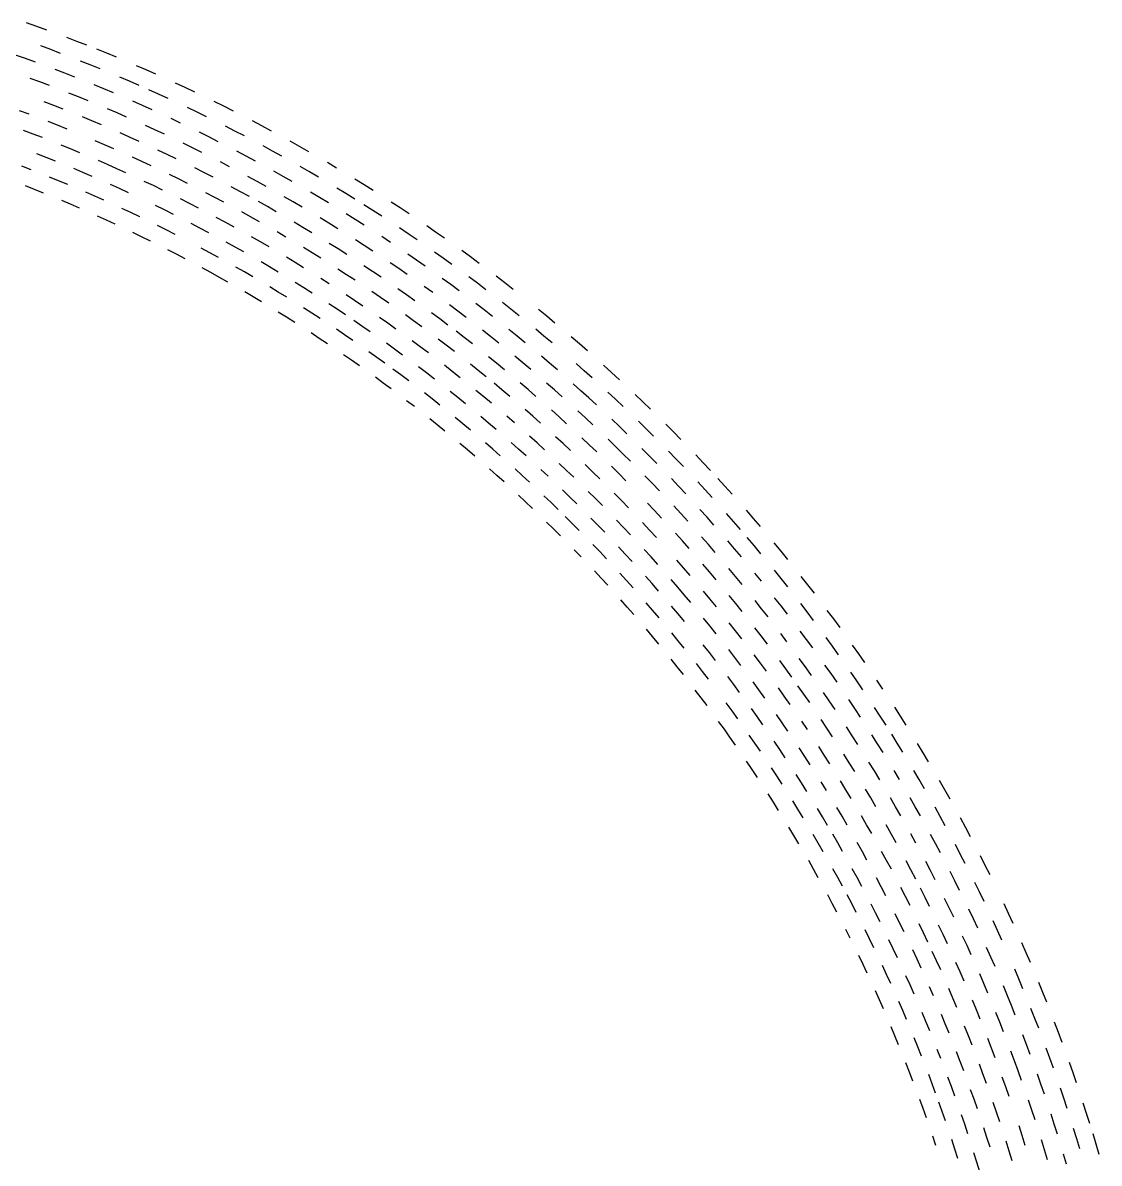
# Model space of a CAD drawing. Header units: metres. Extents: x -298 to 300, y -298 to 299.
# Drawn here: x 99 to 288, y 82.1 to 282.4 of the extents above; entities that cross this region are included whole.
import ezdxf

# ---------------------------------------------------------------- set-up
doc = ezdxf.new("R2010")
doc.units = ezdxf.units.M

msp = doc.modelspace()

# ---------------------------------------------------------------- linework, layer by layer
for p, q in [((101.43444, 281.72534, -692.8203), (99.66143, 282.3542, -692.8203)), ((103.203545, 281.08533, -692.8203), (101.43444, 281.72534, -692.8203)), ((108.48626, 279.0987, -692.8203), (106.729485, 279.77197, -692.8203)), ((110.23876, 278.41443, -692.8203), (108.48626, 279.0987, -692.8203)), ((99.47961, 276.07178, -692.8203), (97.74218, 276.68848, -692.8203)), ((103.89727, 277.64185, -692.8203), (102.14971, 278.28625, -692.8203)), ((105.64068, 276.98633, -692.8203), (103.89727, 277.64185, -692.8203)), ((113.73077, 277.01282, -692.8203), (111.98699, 277.71912, -692.8203)), ((115.470146, 276.29553, -692.8203), (113.73077, 277.01282, -692.8203)), ((101.213066, 275.4442, -692.8203), (99.47961, 276.07178, -692.8203)), ((110.84594, 274.95447, -692.8203), (109.115105, 275.6427, -692.8203)), ((112.57244, 274.25537, -692.8203), (110.84594, 274.95447, -692.8203)), ((120.66076, 274.0785, -692.8203), (118.93517, 274.82837, -692.8203)), ((101.99633, 271.96655, -692.8203), (100.28466, 272.59912, -692.8203)), ((106.38958, 273.49622, -692.8203), (104.668144, 274.15637, -692.8203)), ((108.106804, 272.82526, -692.8203), (106.38958, 273.49622, -692.8203)), ((117.72515, 272.09326, -692.8203), (116.01208, 272.82477, -692.8203)), ((122.381584, 273.31775, -692.8203), (120.66076, 274.0785, -692.8203)), ((103.70403, 271.32324, -692.8203), (101.99633, 271.96655, -692.8203)), ((113.2329, 270.7478, -692.8203), (111.52856, 271.451, -692.8203)), ((114.93285, 270.0338, -692.8203), (113.2329, 270.7478, -692.8203)), ((119.433586, 271.351, -692.8203), (117.72515, 272.09326, -692.8203)), ((122.83642, 269.83435, -692.8203), (121.13738, 270.59802, -692.8203)), ((127.51513, 270.97083, -692.8203), (125.80883, 271.76385, -692.8203)), ((129.21635, 270.167, -692.8203), (127.51513, 270.97083, -692.8203)), ((104.42394, 267.8427, -692.8203), (102.73809, 268.49066, -692.8203)), ((108.80248, 269.32898, -692.8203), (107.10717, 270.0044, -692.8203)), ((110.49358, 268.64294, -692.8203), (108.80248, 269.32898, -692.8203)), ((120.0053, 267.82806, -692.8203), (118.319084, 268.57397, -692.8203)), ((124.53057, 269.05994, -692.8203), (122.83642, 269.83435, -692.8203)), ((134.28941, 267.6917, -692.8203), (132.60362, 268.52747, -692.8203)), ((100.09789, 266.29016, -692.8203), (98.42193, 266.91095, -692.8203)), ((106.105705, 267.1842, -692.8203), (104.42394, 267.8427, -692.8203)), ((115.54052, 266.52112, -692.8203), (113.86266, 267.23895, -692.8203)), ((117.21386, 265.79272, -692.8203), (115.54052, 266.52112, -692.8203)), ((121.68682, 267.07153, -692.8203), (120.0053, 267.82806, -692.8203)), ((129.58366, 266.67316, -692.8203), (127.90429, 267.47937, -692.8203)), ((131.25792, 265.85645, -692.8203), (129.58366, 266.67316, -692.8203)), ((135.97002, 266.8454, -692.8203), (134.28941, 267.6917, -692.8203)), ((105.102104, 264.36487, -692.8203), (103.43804, 265.0171, -692.8203)), ((106.76202, 263.70215, -692.8203), (105.102104, 264.36487, -692.8203)), ((111.12585, 265.1454, -692.8203), (109.45672, 265.83557, -692.8203)), ((112.79058, 264.44482, -692.8203), (111.12585, 265.1454, -692.8203)), ((122.20611, 263.54468, -692.8203), (120.546745, 264.30444, -692.8203)), ((126.702446, 264.73895, -692.8203), (125.03545, 265.52698, -692.8203)), ((140.97948, 264.2433, -692.8203), (139.31511, 265.12115, -692.8203)), ((100.799736, 262.82788, -692.8203), (99.14544, 263.45312, -692.8203)), ((102.450066, 262.19226, -692.8203), (100.799736, 262.82788, -692.8203)), ((117.75811, 262.2804, -692.8203), (116.106804, 263.01233, -692.8203)), ((123.86071, 262.7744, -692.8203), (122.20611, 263.54468, -692.8203)), ((131.67339, 262.31213, -692.8203), (130.02147, 263.13147, -692.8203)), ((133.32018, 261.48242, -692.8203), (131.67339, 262.31213, -692.8203)), ((136.24962, 263.34332, -692.8203), (134.59093, 264.19153, -692.8203)), ((137.90288, 262.48474, -692.8203), (136.24962, 263.34332, -692.8203)), ((142.63835, 263.35498, -692.8203), (140.97948, 264.2433, -692.8203)), ((107.3767, 260.22327, -692.8203), (105.73864, 260.8899, -692.8203)), ((113.35931, 260.94727, -692.8203), (111.716484, 261.65155, -692.8203)), ((114.99767, 260.23273, -692.8203), (113.35931, 260.94727, -692.8203)), ((119.40484, 261.5382, -692.8203), (117.75811, 262.2804, -692.8203)), ((128.79509, 260.4016, -692.8203), (127.155266, 261.20288, -692.8203)), ((130.42986, 259.58997, -692.8203), (128.79509, 260.4016, -692.8203)), ((142.83, 259.84692, -692.8203), (141.19316, 260.73645, -692.8203)), ((147.58104, 260.6277, -692.8203), (145.9392, 261.54712, -692.8203)), ((149.21715, 259.69788, -692.8203), (147.58104, 260.6277, -692.8203)), ((103.08849, 258.72845, -692.8203), (101.45995, 259.36816, -692.8203)), ((104.713066, 258.0785, -692.8203), (103.08849, 258.72845, -692.8203)), ((109.01061, 259.54633, -692.8203), (107.3767, 260.22327, -692.8203)), ((119.88549, 258.02747, -692.8203), (118.26086, 258.77277, -692.8203)), ((124.31658, 259.2495, -692.8203), (122.684135, 260.0227, -692.8203)), ((125.94421, 258.46613, -692.8203), (124.31658, 259.2495, -692.8203)), ((138.22874, 258.9314, -692.8203), (136.59789, 259.792, -692.8203)), ((139.85417, 258.0605, -692.8203), (138.22874, 258.9314, -692.8203)), ((144.46129, 258.94702, -692.8203), (142.83, 259.84692, -692.8203)), ((100.467705, 256.54492, -692.8203), (98.8529, 257.1682, -692.8203)), ((109.56188, 256.0675, -692.8203), (107.94982, 256.74805, -692.8203)), ((113.88647, 257.45404, -692.8203), (112.26556, 258.16168, -692.8203)), ((115.50286, 256.7362, -692.8203), (113.88647, 257.45404, -692.8203)), ((117.1148, 256.0083, -692.8203), (115.50286, 256.7362, -692.8203)), ((121.505486, 257.2719, -692.8203), (119.88549, 258.02747, -692.8203)), ((130.7971, 256.0547, -692.8203), (129.1845, 256.86865, -692.8203)), ((135.30327, 257.09375, -692.8203), (133.684, 257.93604, -692.8203)), ((144.69731, 255.38676, -692.8203), (143.08855, 256.28815, -692.8203)), ((149.32079, 256.18604, -692.8203), (147.70671, 257.11652, -692.8203)), ((154.08995, 256.84717, -692.8203), (152.47166, 257.80762, -692.8203)), ((105.28826, 254.61424, -692.8203), (103.68542, 255.26793, -692.8203)), ((106.886955, 253.95055, -692.8203), (105.28826, 254.61424, -692.8203)), ((111.16967, 255.37694, -692.8203), (109.56188, 256.0675, -692.8203)), ((121.92272, 253.76378, -692.8203), (120.32476, 254.52202, -692.8203)), ((126.3366, 254.94438, -692.8203), (124.73107, 255.73033, -692.8203)), ((127.937126, 254.1483, -692.8203), (126.3366, 254.94438, -692.8203)), ((132.40459, 255.23058, -692.8203), (130.7971, 256.0547, -692.8203)), ((140.12889, 254.50603, -692.8203), (138.52574, 255.37871, -692.8203)), ((141.72655, 253.62328, -692.8203), (140.12889, 254.50603, -692.8203)), ((146.3004, 254.47527, -692.8203), (144.69731, 255.38676, -692.8203)), ((150.92894, 255.24535, -692.8203), (149.32079, 256.18604, -692.8203)), ((158.90831, 253.90495, -692.8203), (157.30833, 254.8958, -692.8203)), ((101.06646, 253.09526, -692.8203), (99.47332, 253.7224, -692.8203)), ((102.65569, 252.45811, -692.8203), (101.06646, 253.09526, -692.8203)), ((111.65771, 251.89928, -692.8203), (110.07177, 252.59306, -692.8203)), ((115.96667, 253.24467, -692.8203), (114.37212, 253.96544, -692.8203)), ((117.55663, 252.51384, -692.8203), (115.96667, 253.24467, -692.8203)), ((123.51592, 252.99547, -692.8203), (121.92272, 253.76378, -692.8203)), ((132.70842, 251.70006, -692.8203), (131.1231, 252.52611, -692.8203)), ((137.19554, 252.69786, -692.8203), (135.60387, 253.55211, -692.8203)), ((138.78185, 251.8336, -692.8203), (137.19554, 252.69786, -692.8203)), ((151.07506, 251.68059, -692.8203), (149.48936, 252.62218, -692.8203)), ((155.7177, 252.36302, -692.8203), (154.12749, 253.33385, -692.8203)), ((157.3018, 251.38219, -692.8203), (155.7177, 252.36302, -692.8203)), ((160.502, 252.9041, -692.8203), (158.90831, 253.90495, -692.8203)), ((107.39892, 250.48692, -692.8203), (105.82195, 251.15392, -692.8203)), ((108.97167, 249.81004, -692.8203), (107.39892, 250.48692, -692.8203)), ((113.23925, 251.1956, -692.8203), (111.65771, 251.89928, -692.8203)), ((128.26616, 250.63078, -692.8203), (126.68774, 251.429, -692.8203)), ((129.83958, 249.82268, -692.8203), (128.26616, 250.63078, -692.8203)), ((134.2885, 250.864, -692.8203), (132.70842, 251.70006, -692.8203)), ((141.9381, 250.07518, -692.8203), (140.36272, 250.95934, -692.8203)), ((146.48582, 250.91502, -692.8203), (144.90501, 251.82774, -692.8203)), ((148.06078, 249.99236, -692.8203), (146.48582, 250.91502, -692.8203)), ((152.65477, 250.72905, -692.8203), (151.07506, 251.68059, -692.8203)), ((160.45146, 249.39085, -692.8203), (158.87975, 250.39146, -692.8203)), ((165.2451, 249.84166, -692.8203), (163.67046, 250.87242, -692.8203)), ((113.66418, 247.7202, -692.8203), (112.10436, 248.42662, -692.8203)), ((117.95721, 249.02501, -692.8203), (116.38909, 249.7584, -692.8203)), ((119.52062, 248.28178, -692.8203), (117.95721, 249.02501, -692.8203)), ((123.86993, 249.49107, -692.8203), (122.2987, 250.26164, -692.8203)), ((125.43627, 248.71062, -692.8203), (123.86993, 249.49107, -692.8203)), ((138.99693, 248.2965, -692.8203), (137.43285, 249.16222, -692.8203)), ((140.55565, 247.42094, -692.8203), (138.99693, 248.2965, -692.8203)), ((143.50792, 249.18114, -692.8203), (141.9381, 250.07518, -692.8203)), ((157.3579, 247.81517, -692.8203), (155.79625, 248.79631, -692.8203)), ((162.01683, 248.38036, -692.8203), (160.45146, 249.39085, -692.8203)), ((166.81322, 248.80101, -692.8203), (165.2451, 249.84166, -692.8203)), ((115.219475, 247.00395, -692.8203), (113.66418, 247.7202, -692.8203)), ((124.18273, 245.99321, -692.8203), (122.63348, 246.76585, -692.8203)), ((130.10545, 246.31041, -692.8203), (128.55406, 247.12029, -692.8203)), ((131.65178, 245.49083, -692.8203), (130.10545, 246.31041, -692.8203)), ((134.52916, 247.33928, -692.8203), (132.97118, 248.17693, -692.8203)), ((136.08183, 246.49187, -692.8203), (134.52916, 247.33928, -692.8203)), ((148.18321, 246.44005, -692.8203), (146.63048, 247.36351, -692.8203)), ((149.73009, 245.50676, -692.8203), (148.18321, 246.44005, -692.8203)), ((152.75072, 247.1652, -692.8203), (151.19334, 248.11742, -692.8203)), ((154.30211, 246.20323, -692.8203), (152.75072, 247.1652, -692.8203)), ((158.91331, 246.8242, -692.8203), (157.3579, 247.81517, -692.8203)), ((166.67455, 245.29002, -692.8203), (165.12846, 246.32988, -692.8203)), ((171.47801, 245.62022, -692.8203), (169.9298, 246.69023, -692.8203)), ((119.85815, 244.79674, -692.8203), (118.31652, 245.54222, -692.8203)), ((121.39501, 244.04161, -692.8203), (119.85815, 244.79674, -692.8203)), ((125.727104, 245.21092, -692.8203), (124.18273, 245.99321, -692.8203)), ((140.70769, 243.89128, -692.8203), (139.17113, 244.7678, -692.8203)), ((145.19823, 244.73582, -692.8203), (143.65636, 245.64061, -692.8203)), ((163.54185, 243.7929, -692.8203), (162.00536, 244.81303, -692.8203)), ((168.2141, 244.24046, -692.8203), (166.67455, 245.29002, -692.8203)), ((173.01958, 244.54045, -692.8203), (171.47801, 245.62022, -692.8203)), ((125.97692, 241.71849, -692.8203), (124.45452, 242.50243, -692.8203)), ((131.85466, 241.98485, -692.8203), (130.33037, 242.80583, -692.8203)), ((136.25945, 242.97398, -692.8203), (134.7288, 243.82256, -692.8203)), ((137.78471, 242.11577, -692.8203), (136.25945, 242.97398, -692.8203)), ((142.23863, 243.00505, -692.8203), (140.70769, 243.89128, -692.8203)), ((149.78966, 241.96361, -692.8203), (148.265, 242.89726, -692.8203)), ((154.33531, 242.64891, -692.8203), (152.8062, 243.61119, -692.8203)), ((155.85832, 241.67705, -692.8203), (154.33531, 242.64891, -692.8203)), ((158.91966, 243.25902, -692.8203), (157.38664, 244.2501, -692.8203)), ((160.44646, 242.25835, -692.8203), (158.91966, 243.25902, -692.8203)), ((177.60313, 241.24327, -692.8203), (176.0822, 242.35191, -692.8203)), ((127.4945, 240.92491, -692.8203), (125.97692, 241.71849, -692.8203)), ((133.37376, 241.1544, -692.8203), (131.85466, 241.98485, -692.8203)), ((142.32787, 239.48375, -692.8203), (140.81895, 240.37059, -692.8203)), ((146.79784, 240.28893, -692.8203), (145.2838, 241.20384, -692.8203)), ((148.30614, 239.36449, -692.8203), (146.79784, 240.28893, -692.8203)), ((151.3084, 241.02031, -692.8203), (149.78966, 241.96361, -692.8203)), ((168.1126, 240.67485, -692.8203), (166.5955, 241.72374, -692.8203)), ((169.62303, 239.61638, -692.8203), (168.1126, 240.67485, -692.8203)), ((172.7929, 241.03392, -692.8203), (171.27336, 242.11235, -692.8203)), ((174.30565, 239.9459, -692.8203), (172.7929, 241.03392, -692.8203)), ((179.11717, 240.1251, -692.8203), (177.60313, 241.24327, -692.8203)), ((132.01677, 238.48723, -692.8203), (130.51439, 239.30925, -692.8203)), ((133.5139, 237.65575, -692.8203), (132.01677, 238.48723, -692.8203)), ((137.89952, 238.60576, -692.8203), (136.39622, 239.46477, -692.8203)), ((139.39732, 237.73729, -692.8203), (137.89952, 238.60576, -692.8203)), ((143.83116, 238.58745, -692.8203), (142.32787, 239.48375, -692.8203)), ((155.82884, 238.1334, -692.8203), (154.32805, 239.10521, -692.8203)), ((160.39037, 238.70427, -692.8203), (158.88597, 239.7047, -692.8203)), ((161.8886, 237.69438, -692.8203), (160.39037, 238.70427, -692.8203)), ((164.98882, 239.1989, -692.8203), (163.48106, 240.2282, -692.8203)), ((166.49004, 238.16014, -692.8203), (164.98882, 239.1989, -692.8203)), ((135.00584, 236.81493, -692.8203), (133.5139, 237.65575, -692.8203)), ((148.30693, 235.84203, -692.8203), (146.82072, 236.76659, -692.8203)), ((152.79588, 236.53453, -692.8203), (151.30522, 237.48723, -692.8203)), ((157.32347, 237.15227, -692.8203), (155.82884, 238.1334, -692.8203)), ((174.11418, 236.38426, -692.8203), (172.62389, 237.47105, -692.8203)), ((175.59758, 235.2882, -692.8203), (174.11418, 236.38426, -692.8203)), ((178.8026, 236.62523, -692.8203), (177.3106, 237.74156, -692.8203)), ((180.28758, 235.4995, -692.8203), (178.8026, 236.62523, -692.8203)), ((183.61662, 236.71361, -692.8203), (182.12389, 237.86021, -692.8203)), ((185.10204, 235.55772, -692.8203), (183.61662, 236.71361, -692.8203)), ((139.44957, 234.23619, -692.8203), (137.97374, 235.10509, -692.8203)), ((143.85777, 235.07567, -692.8203), (142.37651, 235.97221, -692.8203)), ((145.33336, 234.16978, -692.8203), (143.85777, 235.07567, -692.8203)), ((149.78728, 234.90819, -692.8203), (148.30693, 235.84203, -692.8203)), ((157.23155, 233.62035, -692.8203), (155.75914, 234.60106, -692.8203)), ((161.77013, 234.15257, -692.8203), (160.29417, 235.16179, -692.8203)), ((166.34471, 234.6085, -692.8203), (164.86583, 235.64647, -692.8203)), ((167.81712, 233.56126, -692.8203), (166.34471, 234.6085, -692.8203)), ((170.95421, 234.98735, -692.8203), (169.47276, 236.0543, -692.8203)), ((140.91997, 233.35808, -692.8203), (139.44957, 234.23619, -692.8203)), ((149.7257, 231.39677, -692.8203), (148.26744, 232.3303, -692.8203)), ((154.19286, 232.05101, -692.8203), (152.73027, 233.01268, -692.8203)), ((158.69786, 232.63042, -692.8203), (157.23155, 233.62035, -692.8203)), ((163.23973, 233.13408, -692.8203), (161.77013, 234.15257, -692.8203)), ((175.35796, 231.73094, -692.8203), (173.89684, 232.8256, -692.8203)), ((180.00627, 231.94408, -692.8203), (178.54369, 233.06804, -692.8203)), ((184.69981, 232.0667, -692.8203), (183.23625, 233.2202, -692.8203)), ((145.29771, 230.66844, -692.8203), (143.84404, 231.5742, -692.8203)), ((146.74559, 229.75365, -692.8203), (145.29771, 230.66844, -692.8203)), ((151.17815, 230.45409, -692.8203), (149.7257, 231.39677, -692.8203)), ((155.64934, 231.08025, -692.8203), (154.19286, 232.05101, -692.8203)), ((163.05919, 229.60558, -692.8203), (161.61174, 230.62303, -692.8203)), ((167.60979, 230.02348, -692.8203), (166.15959, 231.0695, -692.8203)), ((172.1945, 230.36424, -692.8203), (170.74205, 231.43907, -692.8203)), ((173.64018, 229.28026, -692.8203), (172.1945, 230.36424, -692.8203)), ((176.81218, 230.62706, -692.8203), (175.35796, 231.73094, -692.8203)), ((181.46178, 230.81102, -692.8203), (180.00627, 231.94408, -692.8203)), ((186.15611, 230.90398, -692.8203), (184.69981, 232.0667, -692.8203)), ((190.97057, 230.84117, -692.8203), (189.51451, 232.0341, -692.8203)), ((192.41905, 229.63902, -692.8203), (190.97057, 230.84117, -692.8203)), ((155.49962, 227.57146, -692.8203), (154.06517, 228.54137, -692.8203)), ((158.54393, 229.11125, -692.8203), (157.09972, 230.10033, -692.8203)), ((159.98192, 228.11314, -692.8203), (158.54393, 229.11125, -692.8203)), ((164.50017, 228.57909, -692.8203), (163.05919, 229.60558, -692.8203)), ((169.05333, 228.96837, -692.8203), (167.60979, 230.02348, -692.8203)), ((181.13286, 227.26085, -692.8203), (179.69969, 228.39195, -692.8203)), ((185.78514, 227.3571, -692.8203), (184.3513, 228.51744, -692.8203)), ((190.48088, 227.36125, -692.8203), (189.04674, 228.5512, -692.8203)), ((151.05455, 226.9547, -692.8203), (149.62407, 227.89671, -692.8203)), ((152.47911, 226.00377, -692.8203), (151.05455, 226.9547, -692.8203)), ((156.92796, 226.59251, -692.8203), (155.49962, 227.57146, -692.8203)), ((168.78429, 225.44548, -692.8203), (167.36278, 226.49901, -692.8203)), ((173.34404, 225.74883, -692.8203), (171.92052, 226.83098, -692.8203)), ((176.51097, 227.08519, -692.8203), (175.07903, 228.18724, -692.8203)), ((177.93602, 225.97417, -692.8203), (176.51097, 227.08519, -692.8203)), ((182.55894, 226.12077, -692.8203), (181.13286, 227.26085, -692.8203)), ((187.21178, 226.18773, -692.8203), (185.78514, 227.3571, -692.8203)), ((191.90758, 226.16222, -692.8203), (190.48088, 227.36125, -692.8203)), ((196.71886, 225.97844, -692.8203), (195.29326, 227.20763, -692.8203)), ((161.17577, 223.60204, -692.8203), (159.7661, 224.60777, -692.8203)), ((164.25786, 225.06487, -692.8203), (162.83891, 226.08989, -692.8203)), ((165.6704, 224.03087, -692.8203), (164.25786, 225.06487, -692.8203)), ((170.19908, 224.38304, -692.8203), (168.78429, 225.44548, -692.8203)), ((174.76073, 224.6577, -692.8203), (173.34404, 225.74883, -692.8203)), ((198.13676, 224.74028, -692.8203), (196.71886, 225.97844, -692.8203)), ((156.71654, 223.09734, -692.8203), (155.31017, 224.075, -692.8203)), ((158.1168, 222.11082, -692.8203), (156.71654, 223.09734, -692.8203)), ((162.57921, 222.58751, -692.8203), (161.17577, 223.60204, -692.8203)), ((178.96935, 221.33122, -692.8203), (177.57341, 222.44884, -692.8203)), ((182.16893, 222.58751, -692.8203), (180.765, 223.72527, -692.8203)), ((183.5656, 221.44096, -692.8203), (182.16893, 222.58751, -692.8203)), ((186.79381, 222.6469, -692.8203), (185.38945, 223.8137, -692.8203)), ((188.1909, 221.4713, -692.8203), (186.79381, 222.6469, -692.8203)), ((191.44725, 222.62608, -692.8203), (190.0429, 223.82219, -692.8203)), ((192.84404, 221.42119, -692.8203), (191.44725, 222.62608, -692.8203)), ((197.53825, 221.27727, -692.8203), (196.14207, 222.51176, -692.8203)), ((165.36668, 220.53197, -692.8203), (163.97612, 221.56413, -692.8203)), ((166.75072, 219.49107, -692.8203), (165.36668, 220.53197, -692.8203)), ((169.86864, 220.87596, -692.8203), (168.47581, 221.93639, -692.8203)), ((171.25475, 219.80675, -692.8203), (169.86864, 220.87596, -692.8203)), ((174.40324, 221.14262, -692.8203), (173.00865, 222.23155, -692.8203)), ((175.791, 220.0449, -692.8203), (174.40324, 221.14262, -692.8203)), ((180.3582, 220.20476, -692.8203), (178.96935, 221.33122, -692.8203)), ((198.92662, 220.03404, -692.8203), (197.53825, 221.27727, -692.8203)), ((202.34343, 220.97258, -692.8203), (200.94908, 222.23729, -692.8203)), ((203.72984, 219.69914, -692.8203), (202.34343, 220.97258, -692.8203)), ((162.28001, 219.09868, -692.8203), (160.8986, 220.11143, -692.8203)), ((163.65514, 218.07726, -692.8203), (162.28001, 219.09868, -692.8203)), ((183.11461, 217.92583, -692.8203), (181.73997, 219.06969, -692.8203)), ((187.71227, 217.9489, -692.8203), (186.33733, 219.12163, -692.8203)), ((192.33733, 217.89195, -692.8203), (190.96269, 219.09373, -692.8203)), ((196.98882, 217.75414, -692.8203), (195.61491, 218.98515, -692.8203)), ((170.86327, 216.31657, -692.8203), (169.49907, 217.38335, -692.8203)), ((172.22075, 215.2412, -692.8203), (170.86327, 216.31657, -692.8203)), ((175.37254, 216.54723, -692.8203), (174.00682, 217.64238, -692.8203)), ((176.73143, 215.44347, -692.8203), (175.37254, 216.54723, -692.8203)), ((179.91258, 216.69969, -692.8203), (178.5457, 217.82341, -692.8203)), ((181.27232, 215.56749, -692.8203), (179.91258, 216.69969, -692.8203)), ((184.48204, 216.77342, -692.8203), (183.11461, 217.92583, -692.8203)), ((189.07976, 216.76756, -692.8203), (187.71227, 217.9489, -692.8203)), ((193.70445, 216.68156, -692.8203), (192.33733, 217.89195, -692.8203)), ((198.35497, 216.51445, -692.8203), (196.98882, 217.75414, -692.8203)), ((199.71336, 215.26622, -692.8203), (198.35497, 216.51445, -692.8203)), ((203.0446, 216.25212, -692.8203), (201.67986, 217.52135, -692.8203)), ((204.40135, 214.97429, -692.8203), (203.0446, 216.25212, -692.8203)), ((207.84062, 215.82677, -692.8203), (206.47844, 217.1262, -692.8203)), ((167.74156, 214.96129, -692.8203), (166.38591, 216.00853, -692.8203)), ((188.54063, 213.26488, -692.8203), (187.19511, 214.44286, -692.8203)), ((193.1375, 213.17229, -692.8203), (191.79247, 214.3792, -692.8203)), ((197.75981, 212.99901, -692.8203), (196.4157, 214.23503, -692.8203)), ((209.19463, 214.51884, -692.8203), (207.84062, 215.82677, -692.8203)), ((171.76866, 211.76878, -692.8203), (170.43297, 212.84142, -692.8203)), ((176.25243, 211.96416, -692.8203), (174.91539, 213.06493, -692.8203)), ((180.76622, 212.08128, -692.8203), (179.42833, 213.2105, -692.8203)), ((185.3087, 212.11961, -692.8203), (183.9705, 213.27739, -692.8203)), ((189.87877, 212.07835, -692.8203), (188.54063, 213.26488, -692.8203)), ((194.47496, 211.9569, -692.8203), (193.1375, 213.17229, -692.8203)), ((199.09612, 211.75462, -692.8203), (197.75981, 212.99901, -692.8203)), ((203.74113, 211.47057, -692.8203), (202.40648, 212.74425, -692.8203)), ((208.42314, 211.08995, -692.8203), (207.09068, 212.39317, -692.8203)), ((173.09758, 210.68779, -692.8203), (171.76866, 211.76878, -692.8203)), ((177.58257, 210.85497, -692.8203), (176.25243, 211.96416, -692.8203)), ((182.09703, 210.94371, -692.8203), (180.76622, 212.08128, -692.8203)), ((205.06773, 210.18858, -692.8203), (203.74113, 211.47057, -692.8203)), ((209.74742, 209.77843, -692.8203), (208.42314, 211.08995, -692.8203)), ((213.20695, 210.5443, -692.8203), (211.87785, 211.87755, -692.8203)), ((214.5277, 209.20262, -692.8203), (213.20695, 210.5443, -692.8203)), ((177.04338, 207.395, -692.8203), (175.73503, 208.50084, -692.8203)), ((181.53075, 207.47752, -692.8203), (180.22179, 208.61156, -692.8203)), ((186.04619, 207.48112, -692.8203), (184.73705, 208.6436, -692.8203)), ((189.27953, 208.59618, -692.8203), (187.9633, 209.77904, -692.8203)), ((190.58836, 207.40514, -692.8203), (189.27953, 208.59618, -692.8203)), ((193.848, 208.46873, -692.8203), (192.53252, 209.68028, -692.8203)), ((195.15599, 207.24901, -692.8203), (193.848, 208.46873, -692.8203)), ((198.44127, 208.2606, -692.8203), (197.12688, 209.50102, -692.8203)), ((199.74779, 207.01195, -692.8203), (198.44127, 208.2606, -692.8203)), ((203.05785, 207.97118, -692.8203), (201.74516, 209.24059, -692.8203)), ((178.34477, 206.28087, -692.8203), (177.04338, 207.395, -692.8203)), ((182.83263, 206.33519, -692.8203), (181.53075, 207.47752, -692.8203)), ((187.348, 206.31041, -692.8203), (186.04619, 207.48112, -692.8203)), ((204.36247, 206.69347, -692.8203), (203.05785, 207.97118, -692.8203)), ((205.6591, 205.40758, -692.8203), (204.36247, 206.69347, -692.8203)), ((208.99901, 206.29271, -692.8203), (207.69676, 207.5996, -692.8203)), ((210.29308, 204.9777, -692.8203), (208.99901, 206.29271, -692.8203)), ((213.67052, 205.79411, -692.8203), (212.37114, 207.13042, -692.8203)), ((218.43907, 205.12828, -692.8203), (217.14384, 206.49461, -692.8203)), ((194.46953, 203.78294, -692.8203), (193.18333, 204.99846, -692.8203)), ((199.03343, 203.54063, -692.8203), (197.74876, 204.78484, -692.8203)), ((203.6201, 203.21703, -692.8203), (202.33727, 204.4901, -692.8203)), ((214.96141, 204.44963, -692.8203), (213.67052, 205.79411, -692.8203)), ((219.72575, 203.75389, -692.8203), (218.43907, 205.12828, -692.8203)), ((182.20677, 202.88976, -692.8203), (180.92656, 204.02824, -692.8203)), ((183.47984, 201.74327, -692.8203), (182.20677, 202.88976, -692.8203)), ((186.69493, 202.85942, -692.8203), (185.41478, 204.02611, -692.8203)), ((187.96776, 201.68474, -692.8203), (186.69493, 202.85942, -692.8203)), ((191.20909, 202.7495, -692.8203), (189.92955, 203.94456, -692.8203)), ((195.74803, 202.55931, -692.8203), (194.46953, 203.78294, -692.8203)), ((200.31041, 202.28831, -692.8203), (199.03343, 203.54063, -692.8203)), ((204.89488, 201.93584, -692.8203), (203.6201, 203.21703, -692.8203)), ((209.50023, 201.50139, -692.8203), (208.22801, 202.81151, -692.8203)), ((214.12535, 200.98418, -692.8203), (212.85625, 202.32341, -692.8203)), ((222.27306, 200.98088, -692.8203), (221.00377, 202.37138, -692.8203)), ((195.00249, 199.11632, -692.8203), (193.74565, 200.33531, -692.8203)), ((210.7642, 200.18333, -692.8203), (209.50023, 201.50139, -692.8203)), ((215.38597, 199.63701, -692.8203), (214.12535, 200.98418, -692.8203)), ((218.78331, 200.36778, -692.8203), (217.51787, 201.73643, -692.8203)), ((220.04008, 198.99126, -692.8203), (218.78331, 200.36778, -692.8203)), ((223.53368, 199.58238, -692.8203), (222.27306, 200.98088, -692.8203)), ((187.25554, 198.25609, -692.8203), (186.00426, 199.42638, -692.8203)), ((188.49944, 197.07793, -692.8203), (187.25554, 198.25609, -692.8203)), ((191.74162, 198.11284, -692.8203), (190.49113, 199.31139, -692.8203)), ((196.2517, 197.88939, -692.8203), (195.00249, 199.11632, -692.8203)), ((199.5371, 198.84056, -692.8203), (198.28185, 200.08806, -692.8203)), ((200.78453, 197.58513, -692.8203), (199.5371, 198.84056, -692.8203)), ((204.09361, 198.4835, -692.8203), (202.8405, 199.75969, -692.8203)), ((205.33873, 197.19945, -692.8203), (204.09361, 198.4835, -692.8203)), ((192.98454, 196.90648, -692.8203), (191.74162, 198.11284, -692.8203)), ((209.91307, 196.7318, -692.8203), (208.67076, 198.04466, -692.8203)), ((211.14708, 195.41118, -692.8203), (209.91307, 196.7318, -692.8203)), ((214.50609, 196.18169, -692.8203), (213.2672, 197.52342, -692.8203)), ((219.1168, 195.54832, -692.8203), (217.88176, 196.91899, -692.8203)), ((223.75829, 194.8145, -692.8203), (222.52763, 196.21452, -692.8203)), ((227.26237, 195.3397, -692.8203), (226.02837, 196.7617, -692.8203)), ((192.18651, 193.49675, -692.8203), (190.96495, 194.69823, -692.8203)), ((195.44762, 194.47032, -692.8203), (194.2199, 195.6923, -692.8203)), ((196.66765, 193.2407, -692.8203), (195.44762, 194.47032, -692.8203)), ((199.95274, 194.16185, -692.8203), (198.72691, 195.41216, -692.8203)), ((204.47911, 193.77214, -692.8203), (203.25554, 195.05089, -692.8203)), ((209.02531, 193.30064, -692.8203), (207.80461, 194.60796, -692.8203)), ((215.73662, 194.83214, -692.8203), (214.50609, 196.18169, -692.8203)), ((220.34325, 194.16978, -692.8203), (219.1168, 195.54832, -692.8203)), ((224.98015, 193.40672, -692.8203), (223.75829, 194.8145, -692.8203)), ((228.48747, 193.90996, -692.8203), (227.26237, 195.3397, -692.8203)), ((193.40044, 192.28764, -692.8203), (192.18651, 193.49675, -692.8203)), ((201.17076, 192.90392, -692.8203), (199.95274, 194.16185, -692.8203)), ((205.69463, 192.4857, -692.8203), (204.47911, 193.77214, -692.8203)), ((210.23778, 191.98564, -692.8203), (209.02531, 193.30064, -692.8203)), ((214.79906, 191.40306, -692.8203), (213.59007, 192.74675, -692.8203)), ((200.28111, 189.50609, -692.8203), (199.08446, 190.75853, -692.8203)), ((204.7772, 189.0844, -692.8203), (203.58305, 190.3651, -692.8203)), ((215.9995, 190.0518, -692.8203), (214.79906, 191.40306, -692.8203)), ((219.37694, 190.7376, -692.8203), (218.17204, 192.11009, -692.8203)), ((220.57317, 189.35753, -692.8203), (219.37694, 190.7376, -692.8203)), ((223.97032, 189.98845, -692.8203), (222.77007, 191.38982, -692.8203)), ((227.39726, 190.56828, -692.8203), (226.19316, 191.99132, -692.8203)), ((228.59239, 189.13768, -692.8203), (227.39726, 190.56828, -692.8203)), ((232.1085, 189.57475, -692.8203), (230.91057, 191.02739, -692.8203)), ((196.99644, 188.61479, -692.8203), (195.80547, 189.8466, -692.8203)), ((201.4699, 188.24614, -692.8203), (200.28111, 189.50609, -692.8203)), ((205.96324, 187.79619, -692.8203), (204.7772, 189.0844, -692.8203)), ((209.2924, 188.58092, -692.8203), (208.1013, 189.89012, -692.8203)), ((210.47527, 187.26433, -692.8203), (209.2924, 188.58092, -692.8203)), ((225.16185, 188.57951, -692.8203), (223.97032, 189.98845, -692.8203)), ((233.29735, 188.11455, -692.8203), (232.1085, 189.57475, -692.8203)), ((215.0045, 186.65013, -692.8203), (213.82542, 187.99522, -692.8203)), ((216.17516, 185.29759, -692.8203), (215.0045, 186.65013, -692.8203)), ((219.54979, 185.95305, -692.8203), (218.37492, 187.32677, -692.8203)), ((224.1096, 185.17259, -692.8203), (222.93956, 186.575, -692.8203)), ((232.12364, 184.8012, -692.8203), (230.95561, 186.25407, -692.8203)), ((200.52281, 184.87474, -692.8203), (199.35515, 186.12877, -692.8203)), ((201.68248, 183.61333, -692.8203), (200.52281, 184.87474, -692.8203)), ((204.98851, 184.42174, -692.8203), (203.82365, 185.7039, -692.8203)), ((206.14537, 183.13225, -692.8203), (204.98851, 184.42174, -692.8203)), ((209.4727, 183.88707, -692.8203), (208.31108, 185.1975, -692.8203)), ((213.97392, 183.27019, -692.8203), (212.81602, 184.60893, -692.8203)), ((220.71593, 184.57195, -692.8203), (219.54979, 185.95305, -692.8203)), ((225.27086, 183.76286, -692.8203), (224.1096, 185.17259, -692.8203)), ((228.68285, 184.30815, -692.8203), (227.51811, 185.7393, -692.8203)), ((233.28246, 183.34099, -692.8203), (232.12364, 184.8012, -692.8203)), ((236.80846, 183.68956, -692.8203), (235.64732, 185.17192, -692.8203)), ((210.62608, 182.56944, -692.8203), (209.4727, 183.88707, -692.8203)), ((215.12334, 181.92424, -692.8203), (213.97392, 183.27019, -692.8203)), ((219.63585, 181.19627, -692.8203), (218.49089, 182.57066, -692.8203)), ((237.96019, 182.19994, -692.8203), (236.80846, 183.68956, -692.8203)), ((205.11388, 179.78563, -692.8203), (203.97807, 181.06871, -692.8203)), ((209.56688, 179.22044, -692.8203), (208.43456, 180.5316, -692.8203)), ((216.26433, 180.57103, -692.8203), (215.12334, 181.92424, -692.8203)), ((220.7722, 179.81474, -692.8203), (219.63585, 181.19627, -692.8203)), ((224.16222, 180.38512, -692.8203), (223.02226, 181.78795, -692.8203)), ((225.29344, 178.97508, -692.8203), (224.16222, 180.38512, -692.8203)), ((228.70116, 179.49022, -692.8203), (227.56664, 180.92162, -692.8203)), ((232.12285, 179.97105, -692.8203), (230.98528, 181.42393, -692.8203)), ((236.70372, 178.91692, -692.8203), (235.57262, 180.39879, -692.8203)), ((206.24156, 178.4954, -692.8203), (205.11388, 179.78563, -692.8203)), ((210.69102, 177.90227, -692.8203), (209.56688, 179.22044, -692.8203)), ((214.0363, 178.57317, -692.8203), (212.90794, 179.9124, -692.8203)), ((215.15623, 177.22691, -692.8203), (214.0363, 178.57317, -692.8203)), ((229.82658, 178.05168, -692.8203), (228.70116, 179.49022, -692.8203)), ((233.25133, 178.51097, -692.8203), (232.12285, 179.97105, -692.8203)), ((237.82555, 177.42796, -692.8203), (236.70372, 178.91692, -692.8203)), ((241.35918, 177.68791, -692.8203), (240.23558, 179.19902, -692.8203)), ((219.63597, 176.4688, -692.8203), (218.52074, 177.84325, -692.8203)), ((220.74266, 175.08733, -692.8203), (219.63597, 176.4688, -692.8203)), ((224.12889, 175.62755, -692.8203), (223.01878, 177.03032, -692.8203)), ((242.47319, 176.16972, -692.8203), (241.35918, 177.68791, -692.8203)), ((209.57579, 174.5825, -692.8203), (208.47258, 175.89384, -692.8203)), ((210.67076, 173.26439, -692.8203), (209.57579, 174.5825, -692.8203)), ((214.01329, 173.90556, -692.8203), (212.91423, 175.24474, -692.8203)), ((225.23021, 174.21788, -692.8203), (224.12889, 175.62755, -692.8203)), ((228.63353, 174.7028, -692.8203), (227.5291, 176.1339, -692.8203)), ((229.72899, 173.26476, -692.8203), (228.63353, 174.7028, -692.8203)), ((233.1486, 173.69402, -692.8203), (232.0504, 175.15355, -692.8203)), ((236.58134, 174.08861, -692.8203), (235.48058, 175.56975, -692.8203)), ((241.13475, 172.91917, -692.8203), (240.04112, 174.42906, -692.8203)), ((215.10399, 172.55943, -692.8203), (214.01329, 173.90556, -692.8203)), ((219.55095, 171.77196, -692.8203), (218.46513, 173.14604, -692.8203)), ((224.01036, 170.90147, -692.8203), (222.92986, 172.30357, -692.8203)), ((237.67278, 172.60063, -692.8203), (236.58134, 174.08861, -692.8203)), ((242.21886, 171.40245, -692.8203), (241.13475, 172.91917, -692.8203)), ((245.7578, 171.57353, -692.8203), (244.67253, 173.11247, -692.8203)), ((213.90575, 169.26878, -692.8203), (212.8358, 170.6074, -692.8203)), ((220.62816, 170.3911, -692.8203), (219.55095, 171.77196, -692.8203)), ((225.08195, 169.49254, -692.8203), (224.01036, 170.90147, -692.8203)), ((228.4807, 169.9475, -692.8203), (227.40617, 171.37773, -692.8203)), ((232.9608, 168.90965, -692.8203), (231.89262, 170.36815, -692.8203)), ((236.38792, 169.27434, -692.8203), (235.31737, 170.75438, -692.8203)), ((246.83336, 170.02782, -692.8203), (245.7578, 171.57353, -692.8203)), ((214.96727, 167.92339, -692.8203), (213.90575, 169.26878, -692.8203)), ((218.32494, 168.48033, -692.8203), (217.25987, 169.84679, -692.8203)), ((219.38145, 167.10722, -692.8203), (218.32494, 168.48033, -692.8203)), ((229.54631, 168.51048, -692.8203), (228.4807, 169.9475, -692.8203)), ((234.01982, 167.44444, -692.8203), (232.9608, 168.90965, -692.8203)), ((237.4492, 167.78758, -692.8203), (236.38792, 169.27434, -692.8203)), ((240.8908, 168.09581, -692.8203), (239.82756, 169.60417, -692.8203)), ((245.4138, 166.81169, -692.8203), (244.35838, 168.34862, -692.8203)), ((223.80736, 166.20811, -692.8203), (222.75633, 167.60912, -692.8203)), ((224.84953, 164.80052, -692.8203), (223.80736, 166.20811, -692.8203)), ((228.24352, 165.2257, -692.8203), (227.1986, 166.65459, -692.8203)), ((241.94456, 166.5808, -692.8203), (240.8908, 168.09581, -692.8203)), ((246.45946, 165.26811, -692.8203), (245.4138, 166.81169, -692.8203)), ((250.00157, 165.35033, -692.8203), (248.9553, 166.91612, -692.8203)), ((218.101, 163.84758, -692.8203), (217.06493, 165.21275, -692.8203)), ((229.27946, 163.7902, -692.8203), (228.24352, 165.2257, -692.8203)), ((232.68864, 164.15953, -692.8203), (231.65031, 165.61644, -692.8203)), ((236.11009, 164.49431, -692.8203), (235.06956, 165.9727, -692.8203)), ((237.14134, 163.00938, -692.8203), (236.11009, 164.49431, -692.8203)), ((240.57658, 163.28777, -692.8203), (239.5435, 164.7943, -692.8203)), ((219.12846, 162.47594, -692.8203), (218.101, 163.84758, -692.8203)), ((223.52086, 161.54893, -692.8203), (222.49913, 162.94829, -692.8203)), ((233.71788, 162.69615, -692.8203), (232.68864, 164.15953, -692.8203)), ((241.60014, 161.77477, -692.8203), (240.57658, 163.28777, -692.8203)), ((245.04851, 161.99632, -692.8203), (244.02342, 163.53099, -692.8203)), ((253.0811, 160.61382, -692.8203), (252.0645, 162.19908, -692.8203)), ((224.5338, 160.14323, -692.8203), (223.52086, 161.54893, -692.8203)), ((227.92278, 160.5388, -692.8203), (226.90733, 161.9658, -692.8203)), ((228.9293, 159.1054, -692.8203), (227.92278, 160.5388, -692.8203)), ((232.333, 159.44511, -692.8203), (231.3242, 160.89989, -692.8203)), ((246.06383, 160.45525, -692.8203), (245.04851, 161.99632, -692.8203)), ((249.53813, 160.59837, -692.8203), (248.52171, 162.16142, -692.8203)), ((250.54472, 159.02898, -692.8203), (249.53813, 160.59837, -692.8203)), ((254.08775, 159.02214, -692.8203), (253.0811, 160.61382, -692.8203)), ((222.15892, 158.3225, -692.8203), (221.15746, 159.7133, -692.8203)), ((223.1516, 156.9254, -692.8203), (222.15892, 158.3225, -692.8203)), ((233.33257, 157.984, -692.8203), (232.333, 159.44511, -692.8203)), ((236.74998, 158.2675, -692.8203), (235.74852, 159.75005, -692.8203)), ((240.17882, 158.5161, -692.8203), (239.1757, 160.02019, -692.8203)), ((241.17241, 157.00566, -692.8203), (240.17882, 158.5161, -692.8203)), ((244.61363, 157.19756, -692.8203), (243.6187, 158.7296, -692.8203)), ((224.13548, 155.52202, -692.8203), (223.1516, 156.9254, -692.8203)), ((227.5194, 155.88817, -692.8203), (226.53307, 157.31285, -692.8203)), ((231.89464, 154.76762, -692.8203), (230.91527, 156.21977, -692.8203)), ((245.59886, 155.65929, -692.8203), (244.61363, 157.19756, -692.8203)), ((249.05174, 155.79405, -692.8203), (248.06554, 157.35405, -692.8203)), ((252.5283, 155.87126, -692.8203), (251.54149, 157.45323, -692.8203)), ((228.49669, 154.45738, -692.8203), (227.5194, 155.88817, -692.8203)), ((232.86485, 153.30931, -692.8203), (231.89464, 154.76762, -692.8203)), ((236.27605, 153.56334, -692.8203), (235.30412, 155.04308, -692.8203)), ((239.69823, 153.78233, -692.8203), (238.72484, 155.28355, -692.8203)), ((250.02812, 154.22789, -692.8203), (249.05174, 155.79405, -692.8203)), ((253.50523, 154.28313, -692.8203), (252.5283, 155.87126, -692.8203)), ((257.04742, 154.20958, -692.8203), (256.07092, 155.81993, -692.8203)), ((258.0138, 152.593, -692.8203), (257.04742, 154.20958, -692.8203)), ((227.03416, 151.27525, -692.8203), (226.07683, 152.69688, -692.8203)), ((237.23863, 152.0775, -692.8203), (236.27605, 153.56334, -692.8203)), ((240.6621, 152.27495, -692.8203), (239.69823, 153.78233, -692.8203)), ((244.09612, 152.43724, -692.8203), (243.13109, 153.96617, -692.8203)), ((245.0515, 150.90227, -692.8203), (244.09612, 152.43724, -692.8203)), ((248.4965, 151.00761, -692.8203), (247.54039, 152.56425, -692.8203)), ((227.98253, 149.84752, -692.8203), (227.03416, 151.27525, -692.8203)), ((231.37456, 150.12852, -692.8203), (230.4243, 151.5775, -692.8203)), ((235.72038, 148.89824, -692.8203), (234.77776, 150.37462, -692.8203)), ((249.44286, 149.44499, -692.8203), (248.4965, 151.00761, -692.8203)), ((252.89806, 149.4929, -692.8203), (251.95128, 151.07726, -692.8203)), ((256.3758, 149.48216, -692.8203), (255.42894, 151.08849, -692.8203)), ((232.31566, 148.67357, -692.8203), (231.37456, 150.12852, -692.8203)), ((236.65367, 147.41594, -692.8203), (235.72038, 148.89824, -692.8203)), ((240.07018, 147.58409, -692.8203), (239.13573, 149.08781, -692.8203)), ((243.49681, 147.7169, -692.8203), (242.56145, 149.24223, -692.8203)), ((257.3125, 147.86986, -692.8203), (256.3758, 149.48216, -692.8203)), ((260.85168, 147.70738, -692.8203), (259.91595, 149.3419, -692.8203)), ((230.77367, 145.52904, -692.8203), (229.85228, 146.97441, -692.8203)), ((244.42259, 146.18578, -692.8203), (243.49681, 147.7169, -692.8203)), ((247.8596, 146.2617, -692.8203), (246.93333, 147.81444, -692.8203)), ((248.77617, 144.70311, -692.8203), (247.8596, 146.2617, -692.8203)), ((252.22276, 144.72179, -692.8203), (251.30602, 146.30199, -692.8203)), ((255.67827, 144.70451, -692.8203), (254.76152, 146.30644, -692.8203)), ((261.77716, 146.06706, -692.8203), (260.85168, 147.70738, -692.8203)), ((231.6859, 144.07793, -692.8203), (230.77367, 145.52904, -692.8203)), ((235.08397, 144.27348, -692.8203), (234.1704, 145.74596, -692.8203)), ((235.98827, 142.79527, -692.8203), (235.08397, 144.27348, -692.8203)), ((239.39757, 142.93425, -692.8203), (238.4923, 144.43394, -692.8203)), ((242.81664, 143.03795, -692.8203), (241.91069, 144.55907, -692.8203)), ((253.12956, 143.13579, -692.8203), (252.22276, 144.72179, -692.8203)), ((256.58496, 143.09679, -692.8203), (255.67827, 144.70451, -692.8203)), ((260.06165, 142.99815, -692.8203), (259.15546, 144.62779, -692.8203)), ((240.29338, 141.42894, -692.8203), (239.39757, 142.93425, -692.8203)), ((243.71306, 141.5111, -692.8203), (242.81664, 143.03795, -692.8203)), ((247.14195, 141.55772, -692.8203), (246.24522, 143.10612, -692.8203)), ((260.95752, 141.36278, -692.8203), (260.06165, 142.99815, -692.8203)), ((264.49158, 141.11143, -692.8203), (263.5971, 142.76903, -692.8203)), ((234.36772, 139.69048, -692.8203), (233.48302, 141.15855, -692.8203)), ((248.02904, 140.00377, -692.8203), (247.14195, 141.55772, -692.8203)), ((251.4669, 139.99321, -692.8203), (250.57988, 141.56883, -692.8203)), ((265.3755, 139.44823, -692.8203), (264.49158, 141.11143, -692.8203)), ((235.24327, 138.21678, -692.8203), (234.36772, 139.69048, -692.8203)), ((238.64519, 138.32689, -692.8203), (237.7689, 139.82188, -692.8203)), ((239.51213, 136.82634, -692.8203), (238.64519, 138.32689, -692.8203)), ((242.05656, 138.40154, -692.8203), (241.17973, 139.91801, -692.8203)), ((242.92387, 136.8795, -692.8203), (242.05656, 138.40154, -692.8203)), ((246.34453, 136.8972, -692.8203), (245.47704, 138.44066, -692.8203)), ((252.3441, 138.41203, -692.8203), (251.4669, 139.99321, -692.8203)), ((255.79002, 138.34404, -692.8203), (254.91325, 139.94688, -692.8203)), ((259.24408, 138.23985, -692.8203), (258.36786, 139.86443, -692.8203)), ((260.11005, 136.60979, -692.8203), (259.24408, 138.23985, -692.8203)), ((247.20232, 135.34825, -692.8203), (246.34453, 136.8972, -692.8203)), ((250.6314, 135.3087, -692.8203), (249.77379, 136.87914, -692.8203)), ((263.5835, 136.4232, -692.8203), (262.7185, 138.07524, -692.8203)), ((264.43805, 134.7658, -692.8203), (263.5835, 136.4232, -692.8203)), ((237.81413, 133.76317, -692.8203), (236.96654, 135.2531, -692.8203)), ((251.47911, 133.73277, -692.8203), (250.6314, 135.3087, -692.8203)), ((254.9157, 133.63579, -692.8203), (254.06847, 135.23326, -692.8203)), ((258.3598, 133.50279, -692.8203), (257.51337, 135.12193, -692.8203)), ((267.9646, 134.42577, -692.8203), (267.11206, 136.10533, -692.8203)), ((268.80652, 132.74083, -692.8203), (267.9646, 134.42577, -692.8203)), ((238.65239, 132.26787, -692.8203), (237.81413, 133.76317, -692.8203)), ((242.05608, 132.29234, -692.8203), (241.21758, 133.809, -692.8203)), ((242.885, 130.77043, -692.8203), (242.05608, 132.29234, -692.8203)), ((245.46825, 132.28123, -692.8203), (244.62975, 133.81932, -692.8203)), ((246.2971, 130.73784, -692.8203), (245.46825, 132.28123, -692.8203)), ((249.71715, 130.66948, -692.8203), (248.88866, 132.23436, -692.8203)), ((255.75285, 132.033, -692.8203), (254.9157, 133.63579, -692.8203)), ((259.1961, 131.8784, -692.8203), (258.3598, 133.50279, -692.8203)), ((262.64642, 131.68736, -692.8203), (261.81128, 133.33348, -692.8203)), ((250.53575, 129.09941, -692.8203), (249.71715, 130.66948, -692.8203)), ((253.96275, 128.97362, -692.8203), (253.14482, 130.56523, -692.8203)), ((257.39697, 128.81175, -692.8203), (256.57996, 130.42497, -692.8203)), ((263.4712, 130.036, -692.8203), (262.64642, 131.68736, -692.8203)), ((266.9391, 129.76164, -692.8203), (266.1159, 131.43492, -692.8203)), ((241.11064, 127.75085, -692.8203), (240.3007, 129.2617, -692.8203)), ((244.5142, 127.71111, -692.8203), (243.70439, 129.24333, -692.8203)), ((254.77068, 127.376884, -692.8203), (253.96275, 128.97362, -692.8203)), ((258.20374, 127.193474, -692.8203), (257.39697, 128.81175, -692.8203)), ((261.6435, 126.97393, -692.8203), (260.83795, 128.61388, -692.8203)), ((267.75183, 128.08324, -692.8203), (266.9391, 129.76164, -692.8203)), ((241.91112, 126.23492, -692.8203), (241.11064, 127.75085, -692.8203)), ((245.31432, 126.17382, -692.8203), (244.5142, 127.71111, -692.8203)), ((248.7252, 126.076836, -692.8203), (247.92558, 127.63561, -692.8203)), ((262.43872, 125.32891, -692.8203), (261.6435, 126.97393, -692.8203)), ((265.88318, 125.0512, -692.8203), (265.0896, 126.71789, -692.8203)), ((272.06805, 125.94909, -692.8203), (271.26868, 127.65472, -692.8203)), ((249.515, 124.513054, -692.8203), (248.7252, 126.076836, -692.8203)), ((252.9323, 124.358696, -692.8203), (252.14336, 125.94396, -692.8203)), ((253.71123, 122.768486, -692.8203), (252.9323, 124.358696, -692.8203)), ((257.13403, 122.55657, -692.8203), (256.35632, 124.16827, -692.8203)), ((266.66626, 123.37957, -692.8203), (265.88318, 125.0512, -692.8203)), ((270.12646, 123.01757, -692.8203), (269.34546, 124.71111, -692.8203)), ((272.8567, 124.23846, -692.8203), (272.06805, 125.94909, -692.8203)), ((244.25517, 121.65734, -692.8203), (243.48338, 123.1881, -692.8203)), ((247.65666, 121.532036, -692.8203), (246.8856, 123.08416, -692.8203)), ((257.9016, 120.93993, -692.8203), (257.13403, 122.55657, -692.8203)), ((260.5631, 122.308464, -692.8203), (259.78687, 123.9417, -692.8203)), ((261.32904, 120.67028, -692.8203), (260.5631, 122.308464, -692.8203)), ((270.89673, 121.31921, -692.8203), (270.12646, 123.01757, -692.8203)), ((248.41795, 119.97503, -692.8203), (247.65666, 121.532036, -692.8203)), ((251.82536, 119.79229, -692.8203), (251.06511, 121.37072, -692.8203)), ((264.7622, 120.36431, -692.8203), (263.99805, 122.02404, -692.8203)), ((265.51587, 118.69976, -692.8203), (264.7622, 120.36431, -692.8203)), ((275.15796, 119.0772, -692.8203), (274.40173, 120.80242, -692.8203)), ((246.51262, 117.03619, -692.8203), (245.76982, 118.58129, -692.8203)), ((252.57567, 118.2091, -692.8203), (251.82536, 119.79229, -692.8203)), ((255.98802, 117.968864, -692.8203), (255.23912, 119.57354, -692.8203)), ((259.40625, 117.692375, -692.8203), (258.65906, 119.318535, -692.8203)), ((268.95227, 118.33556, -692.8203), (268.2008, 120.02166, -692.8203)), ((269.6931, 116.64471, -692.8203), (268.95227, 118.33556, -692.8203)), ((275.90344, 117.34722, -692.8203), (275.15796, 119.0772, -692.8203)), ((247.24571, 115.48644, -692.8203), (246.51262, 117.03619, -692.8203)), ((250.64305, 115.27563, -692.8203), (249.91118, 116.84673, -692.8203)), ((256.7268, 116.35955, -692.8203), (255.98802, 117.968864, -692.8203)), ((260.1432, 116.06158, -692.8203), (259.40625, 117.692375, -692.8203)), ((263.56494, 115.72729, -692.8203), (262.83002, 117.37963, -692.8203)), ((273.87073, 114.47796, -692.8203), (273.14337, 116.195244, -692.8203)), ((251.36497, 113.69994, -692.8203), (250.64305, 115.27563, -692.8203)), ((254.76671, 113.43157, -692.8203), (254.04637, 115.02868, -692.8203)), ((264.28955, 114.070305, -692.8203), (263.56494, 115.72729, -692.8203)), ((267.71393, 113.67809, -692.8203), (266.9917, 115.35662, -692.8203)), ((274.58734, 112.756096, -692.8203), (273.87073, 114.47796, -692.8203)), ((249.3864, 110.80984, -692.8203), (248.6826, 112.37316, -692.8203)), ((255.47704, 111.82998, -692.8203), (254.76671, 113.43157, -692.8203)), ((258.88232, 111.50399, -692.8203), (258.17395, 113.12701, -692.8203)), ((262.29248, 111.141655, -692.8203), (261.58643, 112.786125, -692.8203)), ((268.42554, 111.99511, -692.8203), (267.71393, 113.67809, -692.8203)), ((271.8518, 111.54458, -692.8203), (271.14294, 113.24914, -692.8203)), ((278.07434, 112.12957, -692.8203), (277.36163, 113.873344, -692.8203)), ((278.77612, 110.38134, -692.8203), (278.07434, 112.12957, -692.8203)), ((250.08037, 109.24206, -692.8203), (249.3864, 110.80984, -692.8203)), ((253.4713, 108.945915, -692.8203), (252.77916, 110.534996, -692.8203)), ((262.98834, 109.49273, -692.8203), (262.29248, 111.141655, -692.8203)), ((266.40063, 109.07253, -692.8203), (265.7074, 110.74288, -692.8203)), ((272.54993, 109.83556, -692.8203), (271.8518, 111.54458, -692.8203)), ((254.15349, 107.35247, -692.8203), (253.4713, 108.945915, -692.8203)), ((257.5475, 106.99871, -692.8203), (256.86743, 108.61346, -692.8203)), ((260.94598, 106.60854, -692.8203), (260.2683, 108.24468, -692.8203)), ((267.08337, 107.39782, -692.8203), (266.40063, 109.07253, -692.8203)), ((270.49683, 106.91961, -692.8203), (269.81702, 108.615776, -692.8203)), ((273.2373, 108.122215, -692.8203), (272.54993, 109.83556, -692.8203)), ((276.67206, 107.563896, -692.8203), (275.98804, 109.299, -692.8203)), ((258.21735, 105.37966, -692.8203), (257.5475, 106.99871, -692.8203)), ((261.61334, 104.96813, -692.8203), (260.94598, 106.60854, -692.8203)), ((265.01343, 104.520164, -692.8203), (264.34875, 106.18194, -692.8203)), ((271.16602, 105.21917, -692.8203), (270.49683, 106.91961, -692.8203)), ((277.3452, 105.824486, -692.8203), (276.67206, 107.563896, -692.8203)), ((280.8153, 105.11056, -692.8203), (280.1466, 106.87176, -692.8203)), ((252.10295, 104.51293, -692.8203), (251.43864, 106.09356, -692.8203)), ((252.75731, 102.928185, -692.8203), (252.10295, 104.51293, -692.8203)), ((256.13977, 102.54684, -692.8203), (255.48778, 104.152885, -692.8203)), ((265.6676, 102.85421, -692.8203), (265.01343, 104.520164, -692.8203)), ((275.23486, 102.956535, -692.8203), (274.57983, 104.68261, -692.8203)), ((281.47296, 103.345146, -692.8203), (280.8153, 105.11056, -692.8203)), ((256.78174, 100.9367, -692.8203), (256.13977, 102.54684, -692.8203)), ((260.16577, 100.49767, -692.8203), (259.5265, 102.12908, -692.8203)), ((269.06824, 102.34832, -692.8203), (268.41724, 104.03564, -692.8203)), ((269.70874, 100.65691, -692.8203), (269.06824, 102.34832, -692.8203)), ((275.87903, 101.22637, -692.8203), (275.23486, 102.956535, -692.8203)), ((279.29883, 100.58132, -692.8203), (278.65857, 102.33315, -692.8203)), ((263.55347, 100.02215, -692.8203), (262.9171, 101.67489, -692.8203)), ((273.10913, 100.09301, -692.8203), (272.47217, 101.80581, -692.8203)), ((279.92804, 98.82549, -692.8203), (279.29883, 100.58132, -692.8203)), ((254.6605, 98.14953, -692.8203), (254.03612, 99.74639, -692.8203)), ((255.27489, 96.54873, -692.8203), (254.6605, 98.14953, -692.8203)), ((264.17944, 98.36547, -692.8203), (263.55347, 100.02215, -692.8203)), ((267.56714, 97.832115, -692.8203), (266.94446, 99.510124, -692.8203)), ((273.73535, 98.37621, -692.8203), (273.10913, 100.09301, -692.8203)), ((274.35083, 96.65554, -692.8203), (273.73535, 98.37621, -692.8203)), ((283.37915, 98.02459, -692.8203), (282.75488, 99.80212, -692.8203)), ((258.64673, 96.08245, -692.8203), (258.03528, 97.70443, -692.8203)), ((262.0219, 95.57964, -692.8203), (261.4135, 97.22289, -692.8203)), ((268.17932, 96.1502, -692.8203), (267.56714, 97.832115, -692.8203)), ((271.56622, 95.55892, -692.8203), (270.95776, 97.26214, -692.8203)), ((277.7461, 96.011955, -692.8203), (277.13464, 97.75402, -692.8203)), ((283.9922, 96.24316, -692.8203), (283.37915, 98.02459, -692.8203)), ((259.24805, 94.4566, -692.8203), (258.64673, 96.08245, -692.8203)), ((262.62, 93.93261, -692.8203), (262.0219, 95.57964, -692.8203)), ((265.99463, 93.37206, -692.8203), (265.40002, 95.04034, -692.8203)), ((272.164, 93.85189, -692.8203), (271.56622, 95.55892, -692.8203)), ((278.34668, 94.266045, -692.8203), (277.7461, 96.011955, -692.8203)), ((281.7494, 93.53466, -692.8203), (281.15332, 95.302086, -692.8203)), ((257.0575, 91.72353, -692.8203), (256.4734, 93.335686, -692.8203)), ((260.41998, 91.19372, -692.8203), (259.8391, 92.82702, -692.8203)), ((266.57886, 91.700096, -692.8203), (265.99463, 93.37206, -692.8203)), ((269.95215, 91.08172, -692.8203), (269.37183, 92.774925, -692.8203)), ((276.13208, 91.470604, -692.8203), (275.5492, 93.20266, -692.8203)), ((282.3343, 91.76351, -692.8203), (281.7494, 93.53466, -692.8203)), ((285.76416, 90.87615, -692.8203), (285.18475, 92.66888, -692.8203)), ((257.63147, 90.10775, -692.8203), (257.0575, 91.72353, -692.8203)), ((260.9906, 89.556816, -692.8203), (260.41998, 91.19372, -692.8203)), ((264.35205, 88.96929, -692.8203), (263.7851, 90.62737, -692.8203)), ((270.52185, 89.38488, -692.8203), (269.95215, 91.08172, -692.8203)), ((276.7041, 89.73492, -692.8203), (276.13208, 91.470604, -692.8203)), ((280.0822, 89.00616, -692.8203), (279.5147, 90.763084, -692.8203)), ((286.33228, 89.07983, -692.8203), (285.76416, 90.87615, -692.8203)), ((264.90857, 87.3077, -692.8203), (264.35205, 88.96929, -692.8203)), ((268.26813, 86.66247, -692.8203), (267.71558, 88.34521, -692.8203)), ((274.44757, 86.98702, -692.8203), (273.89282, 88.70861, -692.8203)), ((280.63867, 87.24563, -692.8203), (280.0822, 89.00616, -692.8203)), ((284.02216, 86.42837, -692.8203), (283.4707, 88.21029, -692.8203)), ((259.29236, 85.23907, -692.8203), (258.7489, 86.86544, -692.8203)), ((262.6405, 84.62487, -692.8203), (262.10083, 86.27233, -692.8203)), ((268.81006, 84.97625, -692.8203), (268.26813, 86.66247, -692.8203)), ((274.99146, 85.261955, -692.8203), (274.44757, 86.98702, -692.8203)), ((278.3546, 84.506645, -692.8203), (277.81543, 86.25286, -692.8203)), ((284.56238, 84.643, -692.8203), (284.02216, 86.42837, -692.8203)), ((287.4347, 85.476555, -692.8203), (286.88916, 87.27993, -692.8203)), ((263.16974, 82.97405, -692.8203), (262.6405, 84.62487, -692.8203)), ((272.16687, 84.27325, -692.8203), (271.62915, 85.98055, -692.8203)), ((272.69373, 82.56255, -692.8203), (272.16687, 84.27325, -692.8203)), ((278.88287, 82.75707, -692.8203), (278.3546, 84.506645, -692.8203)), ((287.96887, 83.66976, -692.8203), (287.4347, 85.476555, -692.8203)), ((266.51538, 82.30221, -692.8203), (265.99023, 83.97408, -692.8203)), ((267.03003, 80.62707, -692.8203), (266.51538, 82.30221, -692.8203)), ((282.24158, 81.943535, -692.8203), (281.71838, 83.71429, -692.8203))]:
    msp.add_line(p, q)

doc.saveas('drawing.dxf')
